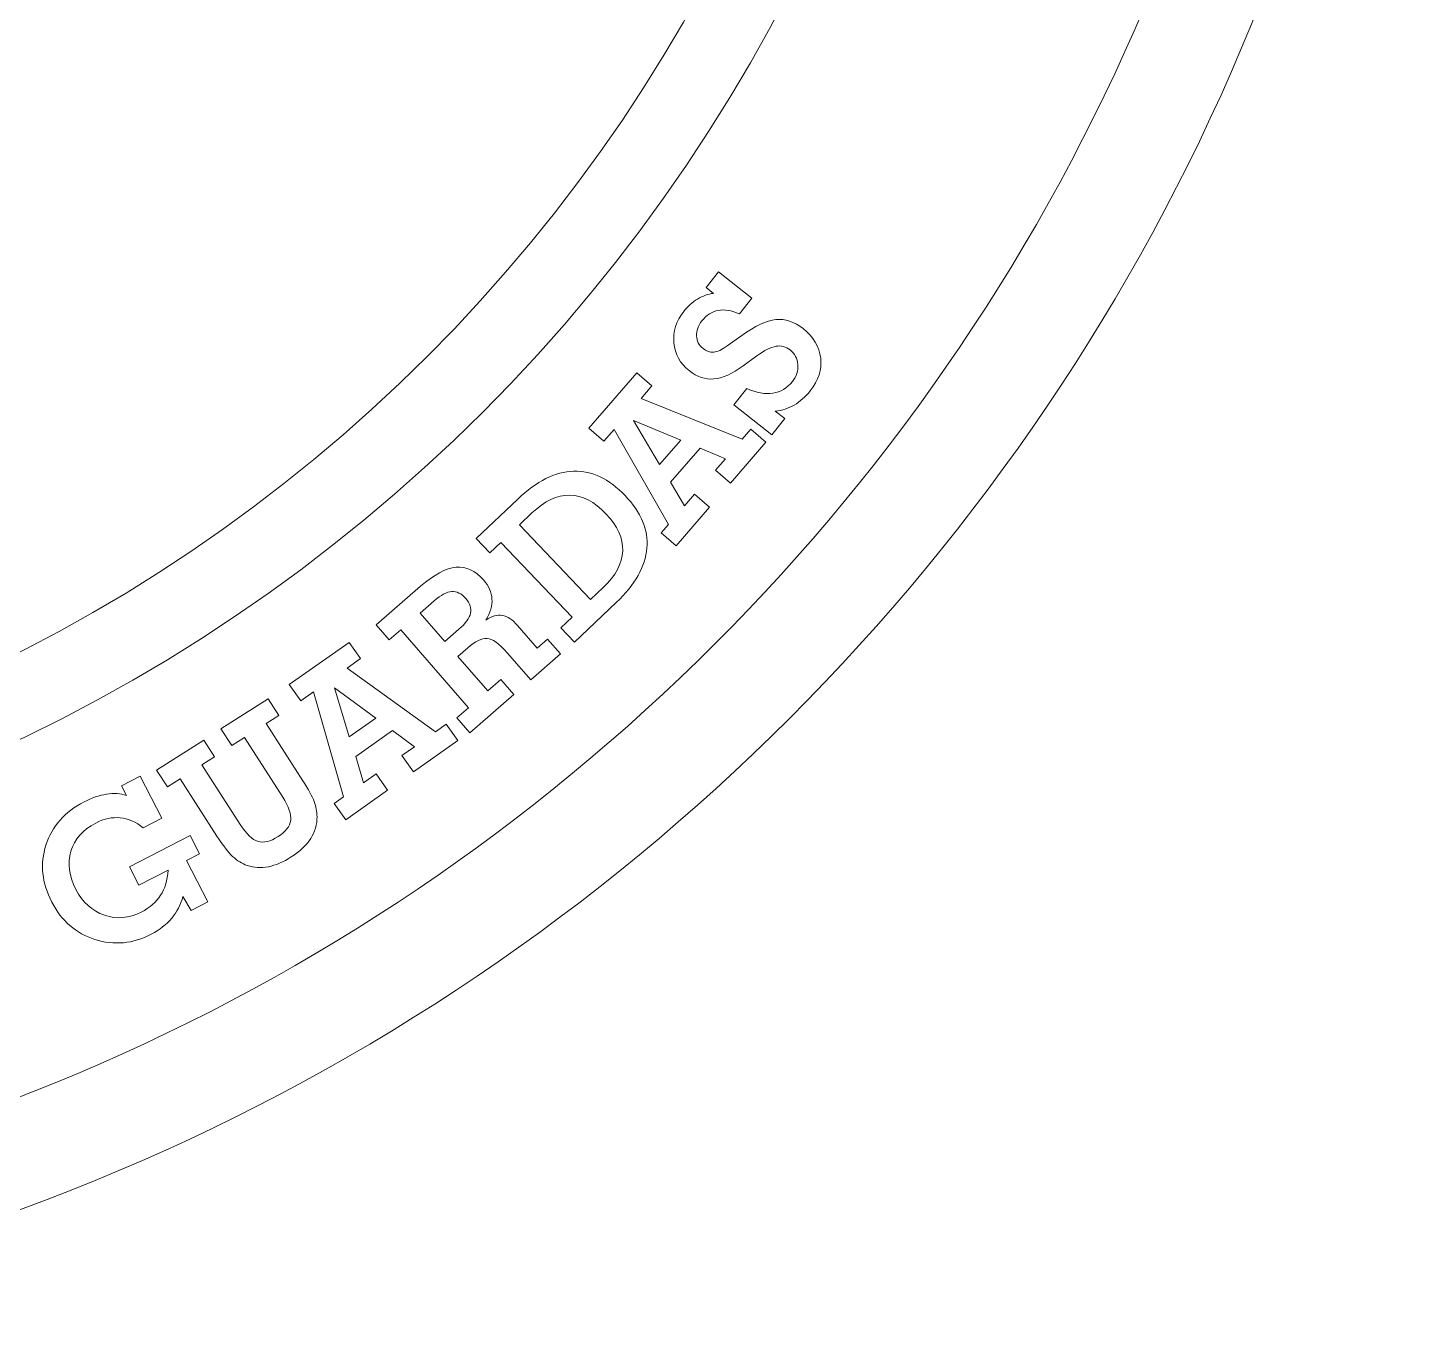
# Model space of a CAD drawing. Header units: millimetres. Extents: x -30 to 30, y -30 to 30.
# Drawn here: x 10.38 to 30, y -30 to -11.39 of the extents above; entities that cross this region are included whole.
import ezdxf

# ---------------------------------------------------------------- set-up
doc = ezdxf.new("R2010")
doc.units = ezdxf.units.MM
doc.header["$MEASUREMENT"] = 0
doc.layers.add('Camada 1', color=7, linetype='Continuous')

msp = doc.modelspace()

# ---------------------------------------------------------------- linework, layer by layer
at = {"layer": 'Camada 1', "lineweight": 20}
for points, knots in [([(0, 30), (16.5685, 30), (30, 16.5685), (30, 0), (30, 0), (30, -16.5686), (16.5685, -30), (0, -30), (0, -30), (-16.5685, -30), (-30, -16.5686), (-30, 0), (-30, 0), (-30, 16.5685), (-16.5685, 30), (0, 30)], [0, 0, 0, 0, 0.2, 0.2, 0.2, 0.2, 0.4, 0.4, 0.4, 0.4, 0.6, 0.6, 0.6, 0.6, 1, 1, 1, 1]), ([(0, 28.5), (15.7401, 28.5), (28.5, 15.7401), (28.5, 0), (28.5, 0), (28.5, -15.7401), (15.7401, -28.5), (0, -28.5), (0, -28.5), (-15.7401, -28.5), (-28.5, -15.7401), (-28.5, 0), (-28.5, 0), (-28.5, 15.7401), (-15.7401, 28.5), (0, 28.5)], [0, 0, 0, 0, 0.2, 0.2, 0.2, 0.2, 0.4, 0.4, 0.4, 0.4, 0.6, 0.6, 0.6, 0.6, 1, 1, 1, 1]), ([(0.0541, 23.6848), (13.1709, 23.6848), (23.8041, 13.0516), (23.8041, -0.0652), (23.8041, -0.0652), (23.8041, -13.182), (13.1709, -23.8152), (0.0541, -23.8152), (0.0541, -23.8152), (-13.0627, -23.8152), (-23.6959, -13.182), (-23.6959, -0.0652), (-23.6959, -0.0652), (-23.6959, 13.0516), (-13.0627, 23.6848), (0.0541, 23.6848)], [0, 0, 0, 0, 0.2, 0.2, 0.2, 0.2, 0.4, 0.4, 0.4, 0.4, 0.6, 0.6, 0.6, 0.6, 1, 1, 1, 1]), ([(0, 22.7174), (12.5464, 22.7174), (22.7174, 12.5464), (22.7174, 0), (22.7174, 0), (22.7174, -12.5464), (12.5464, -22.7174), (0, -22.7174), (0, -22.7174), (-12.5464, -22.7174), (-22.7174, -12.5464), (-22.7174, 0), (-22.7174, 0), (-22.7174, 12.5464), (-12.5464, 22.7174), (0, 22.7174)], [0, 0, 0, 0, 0.2, 0.2, 0.2, 0.2, 0.4, 0.4, 0.4, 0.4, 0.6, 0.6, 0.6, 0.6, 1, 1, 1, 1]), ([(21.011, -16.8417), (21.011, -16.8417), (21.146, -16.9485), (21.146, -16.9485), (21.146, -16.9485), (21.146, -16.9485), (20.964, -17.1788), (20.964, -17.1788), (20.964, -17.1788), (20.964, -17.1788), (20.4238, -16.7517), (20.4238, -16.7517), (20.4238, -16.7517), (20.4238, -16.7517), (20.6058, -16.5215), (20.6058, -16.5215), (20.6058, -16.5215), (20.7442, -16.5816), (20.8683, -16.6036), (20.9781, -16.5867), (20.9781, -16.5867), (21.0881, -16.5699), (21.1803, -16.5139), (21.2555, -16.4186), (21.2555, -16.4186), (21.313, -16.346), (21.3385, -16.2666), (21.3317, -16.1803), (21.3317, -16.1803), (21.325, -16.094), (21.2877, -16.0244), (21.221, -15.9717), (21.221, -15.9717), (21.1604, -15.9238), (21.0941, -15.9061), (21.0222, -15.9188), (21.0222, -15.9188), (20.95, -15.9313), (20.8596, -15.9774), (20.7506, -16.0561), (20.7506, -16.0561), (20.7506, -16.0561), (20.5562, -16.1974), (20.5562, -16.1974), (20.5562, -16.1974), (20.4005, -16.3111), (20.2614, -16.3732), (20.139, -16.3838), (20.139, -16.3838), (20.0163, -16.3942), (19.8992, -16.355), (19.7866, -16.266), (19.7866, -16.266), (19.6568, -16.1634), (19.5844, -16.0319), (19.5697, -15.8715), (19.5697, -15.8715), (19.5546, -15.7109), (19.6015, -15.562), (19.7097, -15.4251), (19.7097, -15.4251), (19.768, -15.3514), (19.8332, -15.2925), (19.906, -15.2481), (19.906, -15.2481), (19.9785, -15.2035), (20.0546, -15.1762), (20.1342, -15.1665), (20.1342, -15.1665), (20.1342, -15.1665), (20.0297, -15.084), (20.0297, -15.084), (20.0297, -15.084), (20.0297, -15.084), (20.2047, -14.8626), (20.2047, -14.8626), (20.2047, -14.8626), (20.2047, -14.8626), (20.6786, -15.2371), (20.6786, -15.2371), (20.6786, -15.2371), (20.6786, -15.2371), (20.5036, -15.4585), (20.5036, -15.4585), (20.5036, -15.4585), (20.3893, -15.4089), (20.2876, -15.3927), (20.1991, -15.409), (20.1991, -15.409), (20.1103, -15.4258), (20.0336, -15.4749), (19.9686, -15.5572), (19.9686, -15.5572), (19.9138, -15.6266), (19.8879, -15.6979), (19.8916, -15.7715), (19.8916, -15.7715), (19.8948, -15.8448), (19.9259, -15.9049), (19.9842, -15.9509), (19.9842, -15.9509), (20.034, -15.9903), (20.0846, -16.0075), (20.1356, -16.0028), (20.1356, -16.0028), (20.1866, -15.9982), (20.2499, -15.9691), (20.3256, -15.915), (20.3256, -15.915), (20.3256, -15.915), (20.5338, -15.7654), (20.5338, -15.7654), (20.5338, -15.7654), (20.726, -15.6283), (20.8883, -15.5528), (21.0204, -15.5397), (21.0204, -15.5397), (21.1521, -15.5263), (21.2806, -15.5691), (21.4058, -15.668), (21.4058, -15.668), (21.5552, -15.7862), (21.6389, -15.926), (21.6575, -16.0877), (21.6575, -16.0877), (21.676, -16.2492), (21.6263, -16.4047), (21.5078, -16.5545), (21.5078, -16.5545), (21.4405, -16.6397), (21.3648, -16.7065), (21.2811, -16.7549), (21.2811, -16.7549), (21.1974, -16.8031), (21.1074, -16.8321), (21.011, -16.8417)], [0, 0, 0, 0, 0.0285714, 0.0285714, 0.0285714, 0.0285714, 0.0571429, 0.0571429, 0.0571429, 0.0571429, 0.0857143, 0.0857143, 0.0857143, 0.0857143, 0.1142857, 0.1142857, 0.1142857, 0.1142857, 0.1428571, 0.1428571, 0.1428571, 0.1428571, 0.1714286, 0.1714286, 0.1714286, 0.1714286, 0.2, 0.2, 0.2, 0.2, 0.2285714, 0.2285714, 0.2285714, 0.2285714, 0.2571429, 0.2571429, 0.2571429, 0.2571429, 0.2857143, 0.2857143, 0.2857143, 0.2857143, 0.3142857, 0.3142857, 0.3142857, 0.3142857, 0.3428571, 0.3428571, 0.3428571, 0.3428571, 0.3714286, 0.3714286, 0.3714286, 0.3714286, 0.4, 0.4, 0.4, 0.4, 0.4285714, 0.4285714, 0.4285714, 0.4285714, 0.4571429, 0.4571429, 0.4571429, 0.4571429, 0.4857143, 0.4857143, 0.4857143, 0.4857143, 0.5142857, 0.5142857, 0.5142857, 0.5142857, 0.5428571, 0.5428571, 0.5428571, 0.5428571, 0.5714286, 0.5714286, 0.5714286, 0.5714286, 0.6, 0.6, 0.6, 0.6, 0.6285714, 0.6285714, 0.6285714, 0.6285714, 0.6571429, 0.6571429, 0.6571429, 0.6571429, 0.6857143, 0.6857143, 0.6857143, 0.6857143, 0.7142857, 0.7142857, 0.7142857, 0.7142857, 0.7428571, 0.7428571, 0.7428571, 0.7428571, 0.7714286, 0.7714286, 0.7714286, 0.7714286, 0.8, 0.8, 0.8, 0.8, 0.8285714, 0.8285714, 0.8285714, 0.8285714, 0.8571429, 0.8571429, 0.8571429, 0.8571429, 0.8857143, 0.8857143, 0.8857143, 0.8857143, 0.9142857, 0.9142857, 0.9142857, 0.9142857, 0.9428571, 0.9428571, 0.9428571, 0.9428571, 1, 1, 1, 1]), ([(19.7223, -18.1878), (19.7223, -18.1878), (19.8639, -18.0242), (19.8639, -18.0242), (19.8639, -18.0242), (19.8639, -18.0242), (20.0773, -18.2088), (20.0773, -18.2088), (20.0773, -18.2088), (20.0773, -18.2088), (19.6012, -18.7591), (19.6012, -18.7591), (19.6012, -18.7591), (19.6012, -18.7591), (19.3878, -18.5745), (19.3878, -18.5745), (19.3878, -18.5745), (19.3878, -18.5745), (19.4934, -18.4524), (19.4934, -18.4524), (19.4934, -18.4524), (19.4934, -18.4524), (18.719, -17.1045), (18.719, -17.1045), (18.719, -17.1045), (18.719, -17.1045), (18.5755, -17.2703), (18.5755, -17.2703), (18.5755, -17.2703), (18.5755, -17.2703), (18.3621, -17.0856), (18.3621, -17.0856), (18.3621, -17.0856), (18.3621, -17.0856), (19.0428, -16.2988), (19.0428, -16.2988), (19.0428, -16.2988), (19.0428, -16.2988), (19.2562, -16.4835), (19.2562, -16.4835), (19.2562, -16.4835), (19.2562, -16.4835), (19.103, -16.6606), (19.103, -16.6606), (19.103, -16.6606), (19.103, -16.6606), (20.5419, -17.2405), (20.5419, -17.2405), (20.5419, -17.2405), (20.5419, -17.2405), (20.6638, -17.0996), (20.6638, -17.0996), (20.6638, -17.0996), (20.6638, -17.0996), (20.8772, -17.2843), (20.8772, -17.2843), (20.8772, -17.2843), (20.8772, -17.2843), (20.3731, -17.867), (20.3731, -17.867), (20.3731, -17.867), (20.3731, -17.867), (20.1597, -17.6823), (20.1597, -17.6823), (20.1597, -17.6823), (20.1597, -17.6823), (20.3021, -17.5176), (20.3021, -17.5176), (20.3021, -17.5176), (20.3021, -17.5176), (19.9416, -17.3693), (19.9416, -17.3693), (19.9416, -17.3693), (19.9416, -17.3693), (19.524, -17.852), (19.524, -17.852), (19.524, -17.852), (19.524, -17.852), (19.7223, -18.1878), (19.7223, -18.1878)], [0, 0, 0, 0, 0.047619, 0.047619, 0.047619, 0.047619, 0.0952381, 0.0952381, 0.0952381, 0.0952381, 0.1428571, 0.1428571, 0.1428571, 0.1428571, 0.1904762, 0.1904762, 0.1904762, 0.1904762, 0.2380952, 0.2380952, 0.2380952, 0.2380952, 0.2857143, 0.2857143, 0.2857143, 0.2857143, 0.3333333, 0.3333333, 0.3333333, 0.3333333, 0.3809524, 0.3809524, 0.3809524, 0.3809524, 0.4285714, 0.4285714, 0.4285714, 0.4285714, 0.4761905, 0.4761905, 0.4761905, 0.4761905, 0.5238095, 0.5238095, 0.5238095, 0.5238095, 0.5714286, 0.5714286, 0.5714286, 0.5714286, 0.6190476, 0.6190476, 0.6190476, 0.6190476, 0.6666667, 0.6666667, 0.6666667, 0.6666667, 0.7142857, 0.7142857, 0.7142857, 0.7142857, 0.7619048, 0.7619048, 0.7619048, 0.7619048, 0.8095238, 0.8095238, 0.8095238, 0.8095238, 0.8571429, 0.8571429, 0.8571429, 0.8571429, 0.9047619, 0.9047619, 0.9047619, 0.9047619, 1, 1, 1, 1]), ([(19.3675, -17.6016), (19.3675, -17.6016), (19.6685, -17.2537), (19.6685, -17.2537), (19.6685, -17.2537), (19.6685, -17.2537), (18.9978, -16.9757), (18.9978, -16.9757), (18.9978, -16.9757), (18.9978, -16.9757), (19.3675, -17.6016), (19.3675, -17.6016)], [0, 0, 0, 0, 0.25, 0.25, 0.25, 0.25, 0.5, 0.5, 0.5, 0.5, 1, 1, 1, 1]), ([(17.3495, -18.0916), (17.6191, -17.8352), (17.8843, -17.7031), (18.1447, -17.695), (18.1447, -17.695), (18.4047, -17.6872), (18.6486, -17.8031), (18.8762, -18.0424), (18.8762, -18.0424), (19.1034, -18.2813), (19.2067, -18.5305), (19.1859, -18.7897), (19.1859, -18.7897), (19.1647, -19.0494), (19.0195, -19.3076), (18.7499, -19.564), (18.7499, -19.564), (18.7499, -19.564), (18.159, -20.126), (18.159, -20.126), (18.159, -20.126), (18.159, -20.126), (17.9645, -19.9216), (17.9645, -19.9216), (17.9645, -19.9216), (17.9645, -19.9216), (18.1219, -19.7718), (18.1219, -19.7718), (18.1219, -19.7718), (18.1219, -19.7718), (17.1105, -18.7084), (17.1105, -18.7084), (17.1105, -18.7084), (17.1105, -18.7084), (16.953, -18.8581), (16.953, -18.8581), (16.953, -18.8581), (16.953, -18.8581), (16.7586, -18.6537), (16.7586, -18.6537), (16.7586, -18.6537), (16.7586, -18.6537), (17.3495, -18.0916), (17.3495, -18.0916)], [0, 0, 0, 0, 0.0833333, 0.0833333, 0.0833333, 0.0833333, 0.1666667, 0.1666667, 0.1666667, 0.1666667, 0.25, 0.25, 0.25, 0.25, 0.3333333, 0.3333333, 0.3333333, 0.3333333, 0.4166667, 0.4166667, 0.4166667, 0.4166667, 0.5, 0.5, 0.5, 0.5, 0.5833333, 0.5833333, 0.5833333, 0.5833333, 0.6666667, 0.6666667, 0.6666667, 0.6666667, 0.75, 0.75, 0.75, 0.75, 0.8333333, 0.8333333, 0.8333333, 0.8333333, 1, 1, 1, 1]), ([(17.3743, -18.4575), (17.3743, -18.4575), (18.3857, -19.5209), (18.3857, -19.5209), (18.3857, -19.5209), (18.3857, -19.5209), (18.5633, -19.352), (18.5633, -19.352), (18.5633, -19.352), (18.7425, -19.1815), (18.8354, -19.0075), (18.8421, -18.829), (18.8421, -18.829), (18.8486, -18.6509), (18.7696, -18.4749), (18.6043, -18.301), (18.6043, -18.301), (18.4386, -18.1269), (18.2664, -18.0387), (18.0882, -18.0363), (18.0882, -18.0363), (17.9096, -18.0341), (17.7311, -18.1181), (17.5519, -18.2886), (17.5519, -18.2886), (17.5519, -18.2886), (17.3743, -18.4575), (17.3743, -18.4575)], [0, 0, 0, 0, 0.125, 0.125, 0.125, 0.125, 0.25, 0.25, 0.25, 0.25, 0.375, 0.375, 0.375, 0.375, 0.5, 0.5, 0.5, 0.5, 0.625, 0.625, 0.625, 0.625, 0.75, 0.75, 0.75, 0.75, 1, 1, 1, 1]), ([(16.9234, -20.8214), (16.9234, -20.8214), (17.1087, -20.6602), (17.1087, -20.6602), (17.1087, -20.6602), (17.1087, -20.6602), (17.294, -20.8732), (17.294, -20.8732), (17.294, -20.8732), (17.294, -20.8732), (16.6701, -21.4159), (16.6701, -21.4159), (16.6701, -21.4159), (16.6701, -21.4159), (16.4849, -21.2029), (16.4849, -21.2029), (16.4849, -21.2029), (16.4849, -21.2029), (16.6488, -21.0603), (16.6488, -21.0603), (16.6488, -21.0603), (16.6488, -21.0603), (15.6856, -19.953), (15.6856, -19.953), (15.6856, -19.953), (15.6856, -19.953), (15.5216, -20.0957), (15.5216, -20.0957), (15.5216, -20.0957), (15.5216, -20.0957), (15.3364, -19.8827), (15.3364, -19.8827), (15.3364, -19.8827), (15.3364, -19.8827), (15.9685, -19.333), (15.9685, -19.333), (15.9685, -19.333), (16.1612, -19.1653), (16.3292, -19.0747), (16.4728, -19.0613), (16.4728, -19.0613), (16.6164, -19.048), (16.7469, -19.1091), (16.8651, -19.245), (16.8651, -19.245), (16.9386, -19.3295), (16.978, -19.4186), (16.9832, -19.512), (16.9832, -19.512), (16.9884, -19.6053), (16.9598, -19.7057), (16.8976, -19.8121), (16.8976, -19.8121), (16.9837, -19.7554), (17.0622, -19.7332), (17.1323, -19.7457), (17.1323, -19.7457), (17.2029, -19.7579), (17.2742, -19.8056), (17.3468, -19.889), (17.3468, -19.889), (17.3468, -19.889), (17.6262, -20.2101), (17.6262, -20.2101), (17.6262, -20.2101), (17.6262, -20.2101), (17.7731, -20.0824), (17.7731, -20.0824), (17.7731, -20.0824), (17.7731, -20.0824), (17.9583, -20.2953), (17.9583, -20.2953), (17.9583, -20.2953), (17.9583, -20.2953), (17.5346, -20.6639), (17.5346, -20.6639), (17.5346, -20.6639), (17.5346, -20.6639), (17.1993, -20.2785), (17.1993, -20.2785), (17.1993, -20.2785), (17.0841, -20.1461), (16.9889, -20.0774), (16.9141, -20.0733), (16.9141, -20.0733), (16.8394, -20.0691), (16.748, -20.1137), (16.6401, -20.2076), (16.6401, -20.2076), (16.6401, -20.2076), (16.4974, -20.3317), (16.4974, -20.3317), (16.4974, -20.3317), (16.4974, -20.3317), (16.9234, -20.8214), (16.9234, -20.8214)], [0, 0, 0, 0, 0.04, 0.04, 0.04, 0.04, 0.08, 0.08, 0.08, 0.08, 0.12, 0.12, 0.12, 0.12, 0.16, 0.16, 0.16, 0.16, 0.2, 0.2, 0.2, 0.2, 0.24, 0.24, 0.24, 0.24, 0.28, 0.28, 0.28, 0.28, 0.32, 0.32, 0.32, 0.32, 0.36, 0.36, 0.36, 0.36, 0.4, 0.4, 0.4, 0.4, 0.44, 0.44, 0.44, 0.44, 0.48, 0.48, 0.48, 0.48, 0.52, 0.52, 0.52, 0.52, 0.56, 0.56, 0.56, 0.56, 0.6, 0.6, 0.6, 0.6, 0.64, 0.64, 0.64, 0.64, 0.68, 0.68, 0.68, 0.68, 0.72, 0.72, 0.72, 0.72, 0.76, 0.76, 0.76, 0.76, 0.8, 0.8, 0.8, 0.8, 0.84, 0.84, 0.84, 0.84, 0.88, 0.88, 0.88, 0.88, 0.92, 0.92, 0.92, 0.92, 1, 1, 1, 1]), ([(15.9602, -19.7141), (15.9602, -19.7141), (16.3122, -20.1188), (16.3122, -20.1188), (16.3122, -20.1188), (16.3122, -20.1188), (16.5131, -19.944), (16.5131, -19.944), (16.5131, -19.944), (16.6086, -19.861), (16.6638, -19.7848), (16.6787, -19.7152), (16.6787, -19.7152), (16.6935, -19.6455), (16.6704, -19.5758), (16.6093, -19.5056), (16.6093, -19.5056), (16.5478, -19.4349), (16.4817, -19.4021), (16.4107, -19.4071), (16.4107, -19.4071), (16.3397, -19.4122), (16.2566, -19.4563), (16.1611, -19.5394), (16.1611, -19.5394), (16.1611, -19.5394), (15.9602, -19.7141), (15.9602, -19.7141)], [0, 0, 0, 0, 0.125, 0.125, 0.125, 0.125, 0.25, 0.25, 0.25, 0.25, 0.375, 0.375, 0.375, 0.375, 0.5, 0.5, 0.5, 0.5, 0.625, 0.625, 0.625, 0.625, 0.75, 0.75, 0.75, 0.75, 1, 1, 1, 1]), ([(15.1583, -22.1263), (15.1583, -22.1263), (15.3349, -22.0013), (15.3349, -22.0013), (15.3349, -22.0013), (15.3349, -22.0013), (15.498, -22.2316), (15.498, -22.2316), (15.498, -22.2316), (15.498, -22.2316), (14.9041, -22.6521), (14.9041, -22.6521), (14.9041, -22.6521), (14.9041, -22.6521), (14.741, -22.4218), (14.741, -22.4218), (14.741, -22.4218), (14.741, -22.4218), (14.8727, -22.3285), (14.8727, -22.3285), (14.8727, -22.3285), (14.8727, -22.3285), (14.4431, -20.8345), (14.4431, -20.8345), (14.4431, -20.8345), (14.4431, -20.8345), (14.2642, -20.9612), (14.2642, -20.9612), (14.2642, -20.9612), (14.2642, -20.9612), (14.1012, -20.7308), (14.1012, -20.7308), (14.1012, -20.7308), (14.1012, -20.7308), (14.9503, -20.1297), (14.9503, -20.1297), (14.9503, -20.1297), (14.9503, -20.1297), (15.1134, -20.36), (15.1134, -20.36), (15.1134, -20.36), (15.1134, -20.36), (14.9222, -20.4953), (14.9222, -20.4953), (14.9222, -20.4953), (14.9222, -20.4953), (16.1806, -21.4025), (16.1806, -21.4025), (16.1806, -21.4025), (16.1806, -21.4025), (16.3327, -21.2949), (16.3327, -21.2949), (16.3327, -21.2949), (16.3327, -21.2949), (16.4957, -21.5252), (16.4957, -21.5252), (16.4957, -21.5252), (16.4957, -21.5252), (15.8669, -21.9704), (15.8669, -21.9704), (15.8669, -21.9704), (15.8669, -21.9704), (15.7038, -21.7401), (15.7038, -21.7401), (15.7038, -21.7401), (15.7038, -21.7401), (15.8816, -21.6143), (15.8816, -21.6143), (15.8816, -21.6143), (15.8816, -21.6143), (15.567, -21.384), (15.567, -21.384), (15.567, -21.384), (15.567, -21.384), (15.046, -21.7528), (15.046, -21.7528), (15.046, -21.7528), (15.046, -21.7528), (15.1583, -22.1263), (15.1583, -22.1263)], [0, 0, 0, 0, 0.047619, 0.047619, 0.047619, 0.047619, 0.0952381, 0.0952381, 0.0952381, 0.0952381, 0.1428571, 0.1428571, 0.1428571, 0.1428571, 0.1904762, 0.1904762, 0.1904762, 0.1904762, 0.2380952, 0.2380952, 0.2380952, 0.2380952, 0.2857143, 0.2857143, 0.2857143, 0.2857143, 0.3333333, 0.3333333, 0.3333333, 0.3333333, 0.3809524, 0.3809524, 0.3809524, 0.3809524, 0.4285714, 0.4285714, 0.4285714, 0.4285714, 0.4761905, 0.4761905, 0.4761905, 0.4761905, 0.5238095, 0.5238095, 0.5238095, 0.5238095, 0.5714286, 0.5714286, 0.5714286, 0.5714286, 0.6190476, 0.6190476, 0.6190476, 0.6190476, 0.6666667, 0.6666667, 0.6666667, 0.6666667, 0.7142857, 0.7142857, 0.7142857, 0.7142857, 0.7619048, 0.7619048, 0.7619048, 0.7619048, 0.8095238, 0.8095238, 0.8095238, 0.8095238, 0.8571429, 0.8571429, 0.8571429, 0.8571429, 0.9047619, 0.9047619, 0.9047619, 0.9047619, 1, 1, 1, 1]), ([(14.954, -21.4723), (14.954, -21.4723), (15.3294, -21.2065), (15.3294, -21.2065), (15.3294, -21.2065), (15.3294, -21.2065), (14.7446, -20.7761), (14.7446, -20.7761), (14.7446, -20.7761), (14.7446, -20.7761), (14.954, -21.4723), (14.954, -21.4723)], [0, 0, 0, 0, 0.25, 0.25, 0.25, 0.25, 0.5, 0.5, 0.5, 0.5, 1, 1, 1, 1]), ([(13.4033, -22.7216), (13.4901, -22.8565), (13.5745, -22.9364), (13.6563, -22.961), (13.6563, -22.961), (13.7382, -22.9849), (13.8333, -22.9624), (13.9425, -22.8921), (13.9425, -22.8921), (14.0505, -22.8226), (14.1103, -22.7451), (14.1212, -22.6603), (14.1212, -22.6603), (14.1318, -22.5752), (14.0943, -22.4656), (14.0086, -22.3323), (14.0086, -22.3323), (14.0086, -22.3323), (13.4623, -21.4829), (13.4623, -21.4829), (13.4623, -21.4829), (13.4623, -21.4829), (13.2819, -21.5989), (13.2819, -21.5989), (13.2819, -21.5989), (13.2819, -21.5989), (13.1292, -21.3616), (13.1292, -21.3616), (13.1292, -21.3616), (13.1292, -21.3616), (13.7986, -20.931), (13.7986, -20.931), (13.7986, -20.931), (13.7986, -20.931), (13.9513, -21.1684), (13.9513, -21.1684), (13.9513, -21.1684), (13.9513, -21.1684), (13.7709, -21.2844), (13.7709, -21.2844), (13.7709, -21.2844), (13.7709, -21.2844), (14.2948, -22.099), (14.2948, -22.099), (14.2948, -22.099), (14.3742, -22.2224), (14.4274, -22.3208), (14.4544, -22.3934), (14.4544, -22.3934), (14.4816, -22.466), (14.4955, -22.5381), (14.4959, -22.61), (14.4959, -22.61), (14.4971, -22.7205), (14.4672, -22.8236), (14.406, -22.9189), (14.406, -22.9189), (14.3451, -23.0146), (14.253, -23.1018), (14.1291, -23.1815), (14.1291, -23.1815), (14.0164, -23.2539), (13.908, -23.3002), (13.8035, -23.3204), (13.8035, -23.3204), (13.6991, -23.3406), (13.599, -23.3346), (13.5028, -23.3024), (13.5028, -23.3024), (13.4289, -23.2779), (13.3602, -23.2354), (13.2958, -23.1744), (13.2958, -23.1744), (13.2317, -23.1139), (13.1573, -23.0174), (13.0723, -22.8853), (13.0723, -22.8853), (13.0723, -22.8853), (12.5484, -22.0707), (12.5484, -22.0707), (12.5484, -22.0707), (12.5484, -22.0707), (12.368, -22.1867), (12.368, -22.1867), (12.368, -22.1867), (12.368, -22.1867), (12.2153, -21.9494), (12.2153, -21.9494), (12.2153, -21.9494), (12.2153, -21.9494), (12.8847, -21.5188), (12.8847, -21.5188), (12.8847, -21.5188), (12.8847, -21.5188), (13.0374, -21.7562), (13.0374, -21.7562), (13.0374, -21.7562), (13.0374, -21.7562), (12.857, -21.8722), (12.857, -21.8722), (12.857, -21.8722), (12.857, -21.8722), (13.4033, -22.7216), (13.4033, -22.7216)], [0, 0, 0, 0, 0.037037, 0.037037, 0.037037, 0.037037, 0.0740741, 0.0740741, 0.0740741, 0.0740741, 0.1111111, 0.1111111, 0.1111111, 0.1111111, 0.1481481, 0.1481481, 0.1481481, 0.1481481, 0.1851852, 0.1851852, 0.1851852, 0.1851852, 0.2222222, 0.2222222, 0.2222222, 0.2222222, 0.2592593, 0.2592593, 0.2592593, 0.2592593, 0.2962963, 0.2962963, 0.2962963, 0.2962963, 0.3333333, 0.3333333, 0.3333333, 0.3333333, 0.3703704, 0.3703704, 0.3703704, 0.3703704, 0.4074074, 0.4074074, 0.4074074, 0.4074074, 0.4444444, 0.4444444, 0.4444444, 0.4444444, 0.4814815, 0.4814815, 0.4814815, 0.4814815, 0.5185185, 0.5185185, 0.5185185, 0.5185185, 0.5555556, 0.5555556, 0.5555556, 0.5555556, 0.5925926, 0.5925926, 0.5925926, 0.5925926, 0.6296296, 0.6296296, 0.6296296, 0.6296296, 0.6666667, 0.6666667, 0.6666667, 0.6666667, 0.7037037, 0.7037037, 0.7037037, 0.7037037, 0.7407407, 0.7407407, 0.7407407, 0.7407407, 0.7777778, 0.7777778, 0.7777778, 0.7777778, 0.8148148, 0.8148148, 0.8148148, 0.8148148, 0.8518519, 0.8518519, 0.8518519, 0.8518519, 0.8888889, 0.8888889, 0.8888889, 0.8888889, 0.9259259, 0.9259259, 0.9259259, 0.9259259, 1, 1, 1, 1]), ([(12.5883, -23.7421), (12.5575, -23.8597), (12.5043, -23.9636), (12.4294, -24.0532), (12.4294, -24.0532), (12.3543, -24.1434), (12.2577, -24.2188), (12.1395, -24.28), (12.1395, -24.28), (11.8759, -24.4164), (11.6087, -24.4414), (11.3382, -24.3547), (11.3382, -24.3547), (11.0676, -24.2687), (10.8631, -24.0916), (10.7245, -23.8239), (10.7245, -23.8239), (10.5831, -23.5507), (10.5549, -23.2803), (10.6406, -23.013), (10.6406, -23.013), (10.7262, -22.7457), (10.9077, -22.5405), (11.1851, -22.397), (11.1851, -22.397), (11.2937, -22.3408), (11.4, -22.3048), (11.5031, -22.289), (11.5031, -22.289), (11.6068, -22.2735), (11.7007, -22.279), (11.7851, -22.3057), (11.7851, -22.3057), (11.7851, -22.3057), (11.7137, -22.1679), (11.7137, -22.1679), (11.7137, -22.1679), (11.7137, -22.1679), (11.9793, -22.0304), (11.9793, -22.0304), (11.9793, -22.0304), (11.9793, -22.0304), (12.2907, -22.6319), (12.2907, -22.6319), (12.2907, -22.6319), (12.2907, -22.6319), (12.025, -22.7694), (12.025, -22.7694), (12.025, -22.7694), (11.92, -22.684), (11.8107, -22.6356), (11.6969, -22.6246), (11.6969, -22.6246), (11.5836, -22.6134), (11.4674, -22.6385), (11.3483, -22.7002), (11.3483, -22.7002), (11.1637, -22.7957), (11.0461, -22.9297), (10.9957, -23.1015), (10.9957, -23.1015), (10.9451, -23.2738), (10.9691, -23.4553), (11.0679, -23.6462), (11.0679, -23.6462), (11.1625, -23.8291), (11.2978, -23.9503), (11.4735, -24.0103), (11.4735, -24.0103), (11.6495, -24.0701), (11.8238, -24.0557), (11.9967, -23.9662), (11.9967, -23.9662), (12.1183, -23.9033), (12.2099, -23.8236), (12.2713, -23.7272), (12.2713, -23.7272), (12.3326, -23.6308), (12.3678, -23.5115), (12.3768, -23.3691), (12.3768, -23.3691), (12.3768, -23.3691), (11.9632, -23.5832), (11.9632, -23.5832), (11.9632, -23.5832), (11.9632, -23.5832), (11.8283, -23.3225), (11.8283, -23.3225), (11.8283, -23.3225), (11.8283, -23.3225), (12.6904, -22.8763), (12.6904, -22.8763), (12.6904, -22.8763), (12.6904, -22.8763), (12.8253, -23.1369), (12.8253, -23.1369), (12.8253, -23.1369), (12.8253, -23.1369), (12.6374, -23.2342), (12.6374, -23.2342), (12.6374, -23.2342), (12.6374, -23.2342), (12.941, -23.8207), (12.941, -23.8207), (12.941, -23.8207), (12.941, -23.8207), (12.7049, -23.9429), (12.7049, -23.9429), (12.7049, -23.9429), (12.7049, -23.9429), (12.5883, -23.7421), (12.5883, -23.7421)], [0, 0, 0, 0, 0.0344828, 0.0344828, 0.0344828, 0.0344828, 0.0689655, 0.0689655, 0.0689655, 0.0689655, 0.1034483, 0.1034483, 0.1034483, 0.1034483, 0.137931, 0.137931, 0.137931, 0.137931, 0.1724138, 0.1724138, 0.1724138, 0.1724138, 0.2068966, 0.2068966, 0.2068966, 0.2068966, 0.2413793, 0.2413793, 0.2413793, 0.2413793, 0.2758621, 0.2758621, 0.2758621, 0.2758621, 0.3103448, 0.3103448, 0.3103448, 0.3103448, 0.3448276, 0.3448276, 0.3448276, 0.3448276, 0.3793103, 0.3793103, 0.3793103, 0.3793103, 0.4137931, 0.4137931, 0.4137931, 0.4137931, 0.4482759, 0.4482759, 0.4482759, 0.4482759, 0.4827586, 0.4827586, 0.4827586, 0.4827586, 0.5172414, 0.5172414, 0.5172414, 0.5172414, 0.5517241, 0.5517241, 0.5517241, 0.5517241, 0.5862069, 0.5862069, 0.5862069, 0.5862069, 0.6206897, 0.6206897, 0.6206897, 0.6206897, 0.6551724, 0.6551724, 0.6551724, 0.6551724, 0.6896552, 0.6896552, 0.6896552, 0.6896552, 0.7241379, 0.7241379, 0.7241379, 0.7241379, 0.7586207, 0.7586207, 0.7586207, 0.7586207, 0.7931034, 0.7931034, 0.7931034, 0.7931034, 0.8275862, 0.8275862, 0.8275862, 0.8275862, 0.862069, 0.862069, 0.862069, 0.862069, 0.8965517, 0.8965517, 0.8965517, 0.8965517, 0.9310345, 0.9310345, 0.9310345, 0.9310345, 1, 1, 1, 1])]:
    msp.add_open_spline(points, degree=3, knots=knots, dxfattribs=at)

doc.saveas('drawing.dxf')
